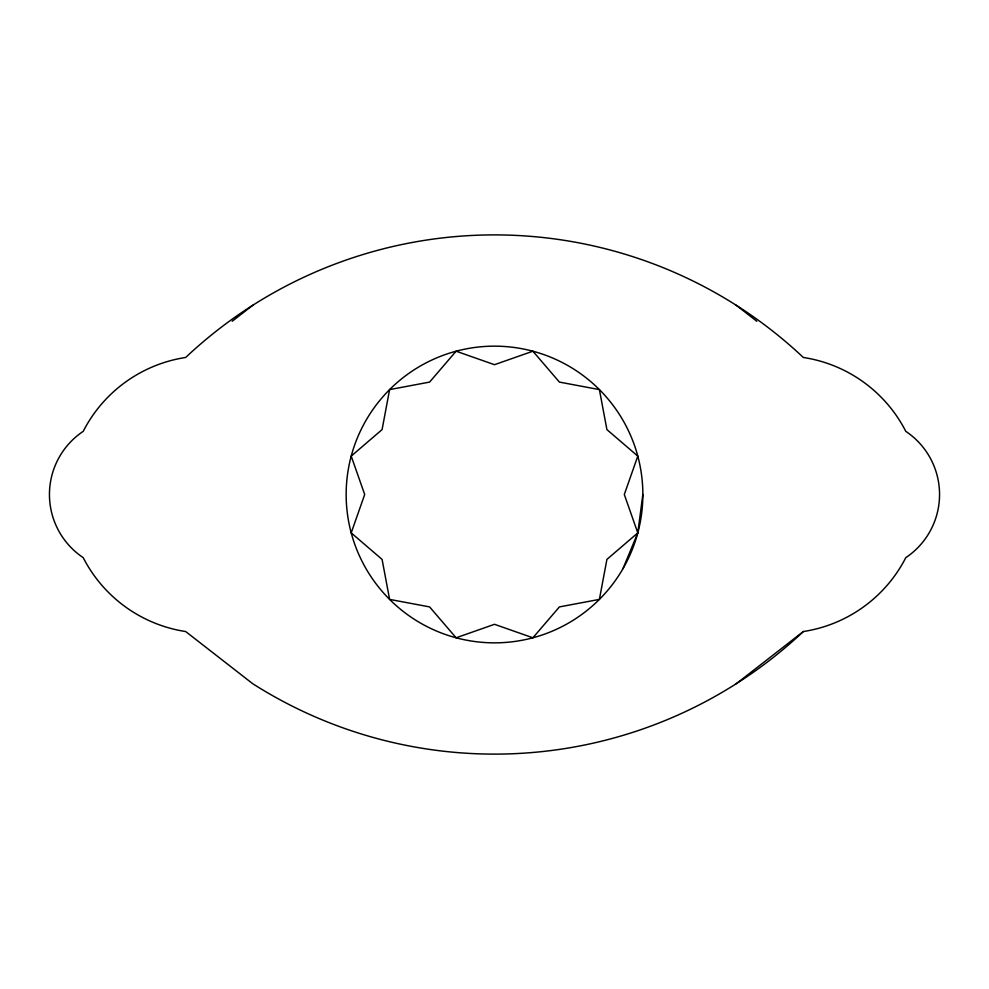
<?xml version="1.0" encoding="UTF-8"?>
<svg xmlns="http://www.w3.org/2000/svg" width="989" height="989" viewBox="0 0 989 989"><rect width="100%" height="100%" fill="white"/><g stroke="black" fill="none" stroke-linecap="round" stroke-linejoin="round"><path stroke-width="1.48" d="M642.85 494.5A148.35 148.35 0 0 1 420.325 622.971A148.35 148.35 0 0 1 420.325 366.029A148.35 148.35 0 0 1 642.85 494.5L637.794 532.898L622.971 568.675M232.192 321.264L252.714 305.292M736.286 683.708L803.328 631.538A138.633 138.633 0 0 0 905.788 557.66A75.955 75.955 0 0 0 905.788 431.34A138.633 138.633 0 0 0 803.328 357.462A450.354 450.354 0 0 0 185.672 357.462A138.633 138.633 0 0 0 83.212 431.34A75.955 75.955 0 0 0 83.212 557.66A138.633 138.633 0 0 0 185.672 631.538L252.714 683.708A450.354 450.354 0 0 0 803.328 631.538M736.286 305.292L756.808 321.264M389.604 389.604L382.088 429.597L351.206 456.102L364.694 494.5L351.206 532.898L382.088 559.403L389.604 599.396L429.597 606.912L456.102 637.794L494.5 624.306L532.898 637.794L559.403 606.912L599.396 599.396L606.912 559.403L637.794 532.898L624.306 494.5L637.794 456.102L606.912 429.597L599.396 389.604L559.403 382.088L532.898 351.206L494.5 364.694L456.102 351.206L429.597 382.088L389.604 389.604"/></g></svg>
